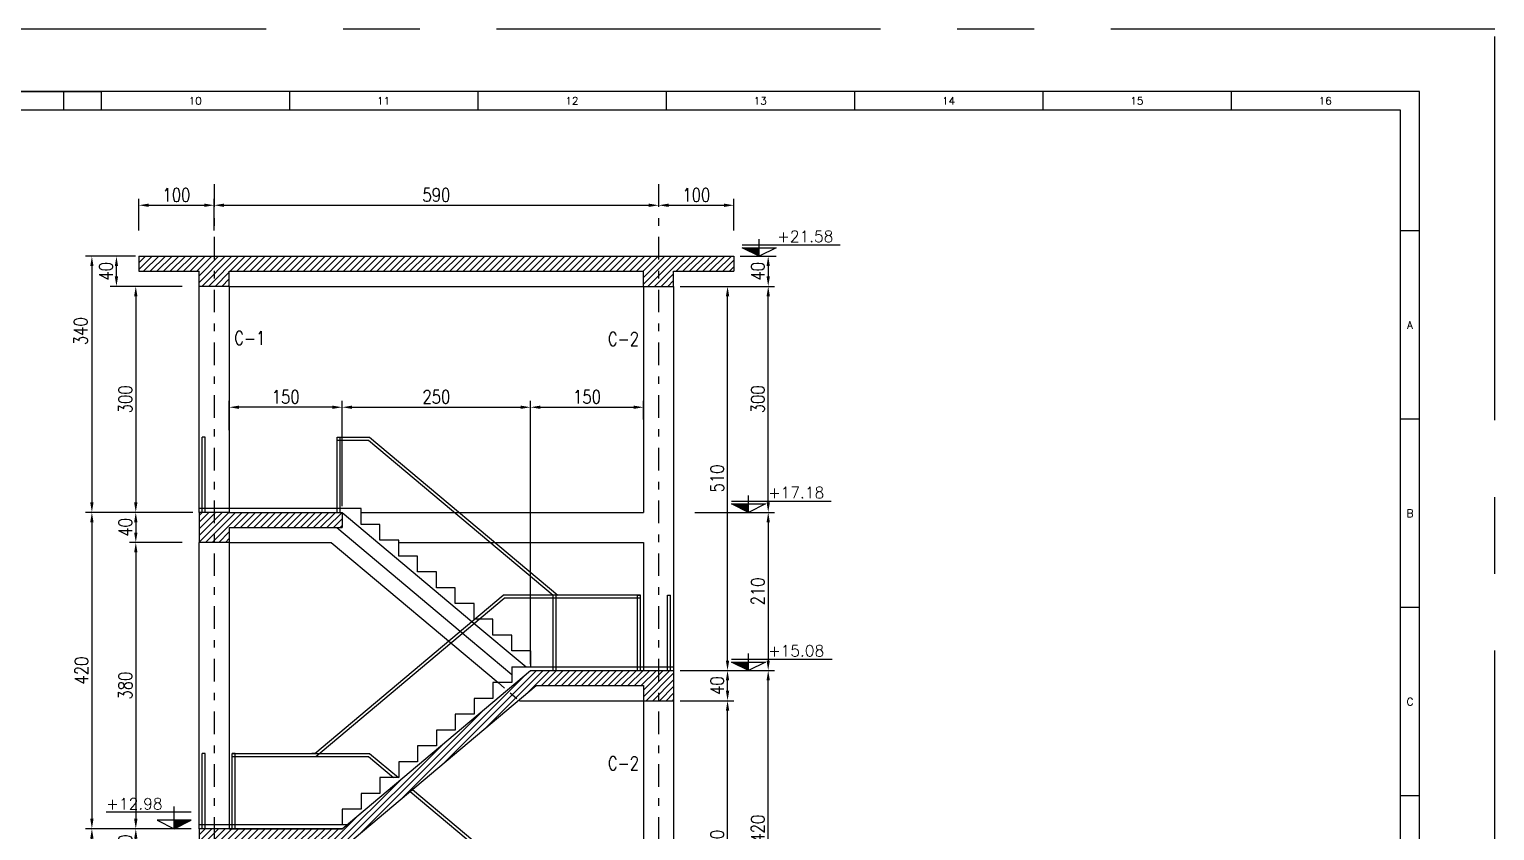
# Model space of a CAD drawing. Extents: x 0 to 9506, y 0 to 789.
# Drawn here: x 9350.26 to 9369.71, y 778.11 to 788.75 of the extents above; entities that cross this region are included whole.
import ezdxf
from ezdxf.enums import TextEntityAlignment as Align

# ---------------------------------------------------------------- set-up
doc = ezdxf.new("R2010")
doc.units = 0
doc.header["$LTSCALE"] = 3
doc.header["$MEASUREMENT"] = 0
for name, pattern in [('CENTER', [2, 1.25, -0.25, 0.25, -0.25]), ('DASHDOT', [1, 0.5, -0.25, 0, -0.25]), ('HIDDEN', [0.375, 0.25, -0.125])]:
    doc.linetypes.add(name, pattern=pattern)
doc.layers.get('0').update_dxf_attribs({"linetype": 'CONTINUOUS'})
doc.layers.get('DEFPOINTS').update_dxf_attribs({"linetype": 'CONTINUOUS'})
for name, color, linetype in [('1HATCH1', 20, 'CONTINUOUS'), ('1SIGN', 2, 'CONTINUOUS'), ('1TEXT1', 2, 'CONTINUOUS'), ('1WALL', 3, 'CONTINUOUS'), ('2', 2, 'CONTINUOUS'), ('DIM', 7, 'CONTINUOUS'), ('KD', 3, 'CONTINUOUS')]:
    doc.layers.add(name, color=color, linetype=linetype)
doc.styles.add('ROMANS', font='ROMANS.shx', dxfattribs={"width": 0.8})
doc.styles.get("Standard").update_dxf_attribs({"font": 'romans.shx'})
doc.styles.add('TX', font='TXT.shx')
doc.dimstyles.new('100 GHA', dxfattribs={"dimtxt": 0.135, "dimasz": 0.11, "dimexe": 0.06, "dimexo": 0.06, "dimgap": 0.025, "dimtad": 1, "dimdec": 0, "dimlfac": 100, "dimzin": 0, "dimdsep": 46, "dimtxsty": 'ROMANS', "dimcen": 0.5, "dimclrd": 1, "dimclre": 1, "dimclrt": 2, "dimadec": 0, "dimazin": 0, "dimtfac": 1, "dimtdec": 0, "dimtmove": 2, "dimatfit": 3, "dimfxl": 0.15, "dimtolj": 1, "dimtzin": 0, "dimlwd": -1, "dimlwe": -1, "dimarcsym": 0})

# ---------------------------------------------------------------- blocks, each defined once
blk = doc.blocks.new('*D213')
at = {"layer": '1WALL', "color": 1, "transparency": 16777216}
for p, q in [((9359.087, 780.24), (9360.155, 780.24)), ((9360.071, 776.172), (9360.071, 780.108)), ((9359.153, 776.04), (9360.155, 776.04))]:
    blk.add_line(p, q, dxfattribs=at)
for points in [[(9360.049, 780.108), (9360.093, 780.108), (9360.071, 780.24)], [(9360.049, 776.172), (9360.093, 776.172), (9360.071, 776.04)]]:
    blk.add_solid(points, dxfattribs=at)
at = {"layer": 'DEFPOINTS', "color": 0, "transparency": 16777216}
for p in [(9359.003, 780.24), (9360.071, 780.24), (9359.069, 776.04)]:
    blk.add_point(p, dxfattribs=at)
at = {"layer": '1WALL', "color": 2, "transparency": 16777216, "insert": (9359.933, 778.14), "char_height": 0.18, "attachment_point": 5, "rotation": 90, "style": 'ROMANS'}
blk.add_mtext('\\A1;420', dxfattribs=at)
blk = doc.blocks.new('*D214')
at = {"layer": '1WALL', "color": 1, "transparency": 16777216}
for p, q in [((9359.095, 782.34), (9360.155, 782.34)), ((9360.071, 782.208), (9360.071, 780.372)), ((9359.905, 780.24), (9360.155, 780.24))]:
    blk.add_line(p, q, dxfattribs=at)
for points in [[(9360.049, 782.208), (9360.093, 782.208), (9360.071, 782.34)], [(9360.049, 780.372), (9360.093, 780.372), (9360.071, 780.24)]]:
    blk.add_solid(points, dxfattribs=at)
at = {"layer": 'DEFPOINTS', "color": 0, "transparency": 16777216}
for p in [(9359.011, 782.34), (9359.821, 780.24), (9360.071, 780.24)]:
    blk.add_point(p, dxfattribs=at)
at = {"layer": '1WALL', "color": 2, "transparency": 16777216, "insert": (9359.933, 781.29), "char_height": 0.18, "attachment_point": 5, "rotation": 90, "style": 'ROMANS'}
blk.add_mtext('\\A1;210', dxfattribs=at)
blk = doc.blocks.new('*D215')
at = {"layer": '1WALL', "color": 1, "transparency": 16777216}
for p, q in [((9359.495, 785.34), (9360.155, 785.34)), ((9360.071, 782.472), (9360.071, 785.208)), ((9359.705, 782.34), (9360.155, 782.34))]:
    blk.add_line(p, q, dxfattribs=at)
for points in [[(9360.049, 785.208), (9360.093, 785.208), (9360.071, 785.34)], [(9360.049, 782.472), (9360.093, 782.472), (9360.071, 782.34)]]:
    blk.add_solid(points, dxfattribs=at)
at = {"layer": 'DEFPOINTS', "color": 0, "transparency": 16777216}
for p in [(9359.411, 785.34), (9360.071, 785.34), (9359.621, 782.34)]:
    blk.add_point(p, dxfattribs=at)
at = {"layer": '1WALL', "color": 2, "transparency": 16777216, "insert": (9359.933, 783.84), "char_height": 0.18, "attachment_point": 5, "rotation": 90, "style": 'ROMANS'}
blk.add_mtext('\\A1;300', dxfattribs=at)
blk = doc.blocks.new('*D216')
at = {"layer": '1WALL', "color": 1, "transparency": 16777216}
for p, q in [((9351.716, 786.082), (9351.716, 786.5)), ((9352.716, 786.082), (9352.716, 786.5)), ((9351.848, 786.416), (9352.584, 786.416))]:
    blk.add_line(p, q, dxfattribs=at)
for points in [[(9351.848, 786.438), (9351.848, 786.394), (9351.716, 786.416)], [(9352.584, 786.438), (9352.584, 786.394), (9352.716, 786.416)]]:
    blk.add_solid(points, dxfattribs=at)
at = {"layer": 'DEFPOINTS', "color": 0, "transparency": 16777216}
for p in [(9352.716, 786.416), (9351.716, 785.998), (9352.716, 785.998)]:
    blk.add_point(p, dxfattribs=at)
at = {"layer": '1WALL', "color": 2, "transparency": 16777216, "insert": (9352.216, 786.554), "char_height": 0.18, "attachment_point": 5, "style": 'ROMANS'}
blk.add_mtext('\\A1;100', dxfattribs=at)
blk = doc.blocks.new('*D217')
at = {"layer": '1WALL', "color": 1, "transparency": 16777216}
for p, q in [((9352.716, 786.082), (9352.716, 786.5)), ((9352.848, 786.416), (9358.484, 786.416))]:
    blk.add_line(p, q, dxfattribs=at)
for points in [[(9352.848, 786.438), (9352.848, 786.394), (9352.716, 786.416)], [(9358.484, 786.438), (9358.484, 786.394), (9358.616, 786.416)]]:
    blk.add_solid(points, dxfattribs=at)
at = {"layer": 'DEFPOINTS', "color": 0, "transparency": 16777216}
for p in [(9358.616, 786.416), (9358.616, 786.416), (9352.716, 785.998)]:
    blk.add_point(p, dxfattribs=at)
at = {"layer": '1WALL', "color": 2, "transparency": 16777216, "insert": (9355.666, 786.554), "char_height": 0.18, "attachment_point": 5, "style": 'ROMANS'}
blk.add_mtext('\\A1;590', dxfattribs=at)
blk = doc.blocks.new('*D218')
at = {"layer": '1WALL', "color": 1, "transparency": 16777216}
for p, q in [((9359.616, 786.082), (9359.616, 786.5)), ((9358.748, 786.416), (9359.484, 786.416))]:
    blk.add_line(p, q, dxfattribs=at)
for points in [[(9358.748, 786.438), (9358.748, 786.394), (9358.616, 786.416)], [(9359.484, 786.438), (9359.484, 786.394), (9359.616, 786.416)]]:
    blk.add_solid(points, dxfattribs=at)
at = {"layer": 'DEFPOINTS', "color": 0, "transparency": 16777216}
for p in [(9358.616, 786.416), (9359.616, 786.416), (9359.616, 785.998)]:
    blk.add_point(p, dxfattribs=at)
at = {"layer": '1WALL', "color": 2, "transparency": 16777216, "insert": (9359.116, 786.554), "char_height": 0.18, "attachment_point": 5, "style": 'ROMANS'}
blk.add_mtext('\\A1;100', dxfattribs=at)
blk = doc.blocks.new('*D238')
at = {"layer": '1WALL', "color": 1, "transparency": 16777216}
for p, q in [((9352.293, 778.14), (9351.592, 778.14)), ((9351.676, 777.872), (9351.676, 778.008)), ((9352.293, 777.74), (9351.592, 777.74))]:
    blk.add_line(p, q, dxfattribs=at)
for points in [[(9351.654, 778.008), (9351.698, 778.008), (9351.676, 778.14)], [(9351.654, 777.872), (9351.698, 777.872), (9351.676, 777.74)]]:
    blk.add_solid(points, dxfattribs=at)
at = {"layer": 'DEFPOINTS', "color": 0, "transparency": 16777216}
for p in [(9351.676, 778.14), (9352.377, 778.14), (9352.377, 777.74)]:
    blk.add_point(p, dxfattribs=at)
at = {"layer": '1WALL', "color": 2, "transparency": 16777216, "insert": (9351.538, 777.94), "char_height": 0.18, "attachment_point": 5, "rotation": 90, "style": 'ROMANS'}
blk.add_mtext('\\A1;40', dxfattribs=at)
blk = doc.blocks.new('*D239')
at = {"layer": '1WALL', "color": 1, "transparency": 16777216}
for p, q in [((9351.587, 785.74), (9351.335, 785.74)), ((9351.419, 785.472), (9351.419, 785.608)), ((9351.899, 785.34), (9351.335, 785.34))]:
    blk.add_line(p, q, dxfattribs=at)
for points in [[(9351.397, 785.608), (9351.441, 785.608), (9351.419, 785.74)], [(9351.397, 785.472), (9351.441, 785.472), (9351.419, 785.34)]]:
    blk.add_solid(points, dxfattribs=at)
at = {"layer": 'DEFPOINTS', "color": 0, "transparency": 16777216}
for p in [(9351.419, 785.74), (9351.671, 785.74), (9351.983, 785.34)]:
    blk.add_point(p, dxfattribs=at)
at = {"layer": '1WALL', "color": 2, "transparency": 16777216, "insert": (9351.281, 785.54), "char_height": 0.18, "attachment_point": 5, "rotation": 90, "style": 'ROMANS'}
blk.add_mtext('\\A1;40', dxfattribs=at)
blk = doc.blocks.new('*D240')
at = {"layer": '1WALL', "color": 1, "transparency": 16777216}
for p, q in [((9352.041, 778.14), (9351.009, 778.14)), ((9351.093, 774.072), (9351.093, 778.008)), ((9351.69, 773.94), (9351.009, 773.94))]:
    blk.add_line(p, q, dxfattribs=at)
for points in [[(9351.071, 778.008), (9351.115, 778.008), (9351.093, 778.14)], [(9351.071, 774.072), (9351.115, 774.072), (9351.093, 773.94)]]:
    blk.add_solid(points, dxfattribs=at)
at = {"layer": 'DEFPOINTS', "color": 0, "transparency": 16777216}
for p in [(9351.093, 778.14), (9352.125, 778.14), (9351.774, 773.94)]:
    blk.add_point(p, dxfattribs=at)
at = {"layer": '1WALL', "color": 2, "transparency": 16777216, "insert": (9350.929, 776.693), "char_height": 0.18, "attachment_point": 5, "rotation": 90, "style": 'ROMANS'}
blk.add_mtext('\\A1;420', dxfattribs=at)
blk = doc.blocks.new('*D242')
at = {"layer": '1WALL', "color": 1, "transparency": 16777216}
for p, q in [((9351.674, 785.74), (9351.009, 785.74)), ((9351.093, 785.608), (9351.093, 782.472)), ((9351.474, 782.34), (9351.009, 782.34))]:
    blk.add_line(p, q, dxfattribs=at)
for points in [[(9351.071, 785.608), (9351.115, 785.608), (9351.093, 785.74)], [(9351.071, 782.472), (9351.115, 782.472), (9351.093, 782.34)]]:
    blk.add_solid(points, dxfattribs=at)
at = {"layer": 'DEFPOINTS', "color": 0, "transparency": 16777216}
for p in [(9351.758, 785.74), (9351.093, 782.34), (9351.558, 782.34)]:
    blk.add_point(p, dxfattribs=at)
at = {"layer": '1WALL', "color": 2, "transparency": 16777216, "insert": (9350.945, 784.745), "char_height": 0.18, "attachment_point": 5, "rotation": 90, "style": 'ROMANS'}
blk.add_mtext('\\A1;340', dxfattribs=at)
blk = doc.blocks.new('*D243')
at = {"layer": '1WALL', "color": 1, "transparency": 16777216}
for p, q in [((9359.7, 785.74), (9360.155, 785.74)), ((9360.071, 785.608), (9360.071, 785.472)), ((9359.7, 785.34), (9360.155, 785.34))]:
    blk.add_line(p, q, dxfattribs=at)
for points in [[(9360.049, 785.608), (9360.093, 785.608), (9360.071, 785.74)], [(9360.049, 785.472), (9360.093, 785.472), (9360.071, 785.34)]]:
    blk.add_solid(points, dxfattribs=at)
at = {"layer": 'DEFPOINTS', "color": 0, "transparency": 16777216}
for p in [(9359.616, 785.74), (9359.616, 785.34), (9360.071, 785.34)]:
    blk.add_point(p, dxfattribs=at)
at = {"layer": '1WALL', "color": 2, "transparency": 16777216, "insert": (9359.933, 785.54), "char_height": 0.18, "attachment_point": 5, "rotation": 90, "style": 'ROMANS'}
blk.add_mtext('\\A1;40', dxfattribs=at)
blk = doc.blocks.new('*D250')
at = {"layer": '1WALL', "color": 1, "transparency": 16777216}
for p, q in [((9358.9, 779.84), (9359.615, 779.84)), ((9359.531, 776.172), (9359.531, 779.708)), ((9358.9, 776.04), (9359.615, 776.04))]:
    blk.add_line(p, q, dxfattribs=at)
for points in [[(9359.509, 779.708), (9359.553, 779.708), (9359.531, 779.84)], [(9359.509, 776.172), (9359.553, 776.172), (9359.531, 776.04)]]:
    blk.add_solid(points, dxfattribs=at)
at = {"layer": 'DEFPOINTS', "color": 0, "transparency": 16777216}
for p in [(9358.816, 779.84), (9359.531, 779.84), (9358.816, 776.04)]:
    blk.add_point(p, dxfattribs=at)
at = {"layer": '1WALL', "color": 2, "transparency": 16777216, "insert": (9359.393, 777.94), "char_height": 0.18, "attachment_point": 5, "rotation": 90, "style": 'ROMANS'}
blk.add_mtext('\\A1;380', dxfattribs=at)
blk = doc.blocks.new('*D251')
at = {"layer": '1WALL', "color": 1, "transparency": 16777216}
for p, q in [((9358.9, 780.24), (9359.615, 780.24)), ((9359.531, 779.972), (9359.531, 780.108)), ((9358.9, 779.84), (9359.615, 779.84))]:
    blk.add_line(p, q, dxfattribs=at)
for points in [[(9359.509, 780.108), (9359.553, 780.108), (9359.531, 780.24)], [(9359.509, 779.972), (9359.553, 779.972), (9359.531, 779.84)]]:
    blk.add_solid(points, dxfattribs=at)
at = {"layer": 'DEFPOINTS', "color": 0, "transparency": 16777216}
for p in [(9358.816, 780.24), (9359.531, 780.24), (9358.816, 779.84)]:
    blk.add_point(p, dxfattribs=at)
at = {"layer": '1WALL', "color": 2, "transparency": 16777216, "insert": (9359.393, 780.04), "char_height": 0.18, "attachment_point": 5, "rotation": 90, "style": 'ROMANS'}
blk.add_mtext('\\A1;40', dxfattribs=at)
blk = doc.blocks.new('*D252')
at = {"layer": '1WALL', "color": 1, "transparency": 16777216}
for p, q in [((9358.9, 785.34), (9359.615, 785.34)), ((9359.531, 780.372), (9359.531, 785.208)), ((9358.9, 780.24), (9359.615, 780.24))]:
    blk.add_line(p, q, dxfattribs=at)
for points in [[(9359.509, 785.208), (9359.553, 785.208), (9359.531, 785.34)], [(9359.509, 780.372), (9359.553, 780.372), (9359.531, 780.24)]]:
    blk.add_solid(points, dxfattribs=at)
at = {"layer": 'DEFPOINTS', "color": 0, "transparency": 16777216}
for p in [(9358.816, 785.34), (9359.531, 785.34), (9358.816, 780.24)]:
    blk.add_point(p, dxfattribs=at)
at = {"layer": '1WALL', "color": 2, "transparency": 16777216, "insert": (9359.393, 782.79), "char_height": 0.18, "attachment_point": 5, "rotation": 90, "style": 'ROMANS'}
blk.add_mtext('\\A1;510', dxfattribs=at)
blk = doc.blocks.new('*D255')
at = {"layer": '1WALL', "color": 1, "transparency": 16777216}
for p, q in [((9354.416, 782.424), (9354.416, 783.819)), ((9356.916, 780.324), (9356.916, 783.819)), ((9354.548, 783.735), (9356.784, 783.735))]:
    blk.add_line(p, q, dxfattribs=at)
for points in [[(9354.548, 783.757), (9354.548, 783.713), (9354.416, 783.735)], [(9356.784, 783.757), (9356.784, 783.713), (9356.916, 783.735)]]:
    blk.add_solid(points, dxfattribs=at)
at = {"layer": 'DEFPOINTS', "color": 0, "transparency": 16777216}
for p in [(9356.916, 783.735), (9354.416, 782.34), (9356.916, 780.24)]:
    blk.add_point(p, dxfattribs=at)
at = {"layer": '1WALL', "color": 2, "transparency": 16777216, "insert": (9355.666, 783.873), "char_height": 0.18, "attachment_point": 5, "style": 'ROMANS'}
blk.add_mtext('\\A1;250', dxfattribs=at)
blk = doc.blocks.new('*D256')
at = {"layer": '1WALL', "color": 1, "transparency": 16777216}
for p, q in [((9352.916, 783.431), (9352.916, 783.819)), ((9354.416, 783.431), (9354.416, 783.819)), ((9354.284, 783.735), (9353.048, 783.735))]:
    blk.add_line(p, q, dxfattribs=at)
for points in [[(9353.048, 783.757), (9353.048, 783.713), (9352.916, 783.735)], [(9354.284, 783.757), (9354.284, 783.713), (9354.416, 783.735)]]:
    blk.add_solid(points, dxfattribs=at)
at = {"layer": 'DEFPOINTS', "color": 0, "transparency": 16777216}
for p in [(9352.916, 783.735), (9352.916, 783.347), (9354.416, 783.347)]:
    blk.add_point(p, dxfattribs=at)
at = {"layer": '1WALL', "color": 2, "transparency": 16777216, "insert": (9353.666, 783.873), "char_height": 0.18, "attachment_point": 5, "style": 'ROMANS'}
blk.add_mtext('\\A1;150', dxfattribs=at)
blk = doc.blocks.new('*D257')
at = {"layer": '1WALL', "color": 1, "transparency": 16777216}
for p, q in [((9356.916, 783.573), (9356.916, 783.819)), ((9358.416, 783.573), (9358.416, 783.819)), ((9357.048, 783.735), (9358.284, 783.735))]:
    blk.add_line(p, q, dxfattribs=at)
for points in [[(9357.048, 783.757), (9357.048, 783.713), (9356.916, 783.735)], [(9358.284, 783.757), (9358.284, 783.713), (9358.416, 783.735)]]:
    blk.add_solid(points, dxfattribs=at)
at = {"layer": 'DEFPOINTS', "color": 0, "transparency": 16777216}
for p in [(9358.416, 783.735), (9356.916, 783.489), (9358.416, 783.489)]:
    blk.add_point(p, dxfattribs=at)
at = {"layer": '1WALL', "color": 2, "transparency": 16777216, "insert": (9357.666, 783.873), "char_height": 0.18, "attachment_point": 5, "style": 'ROMANS'}
blk.add_mtext('\\A1;150', dxfattribs=at)
blk = doc.blocks.new('*D274')
at = {"layer": '1WALL', "color": 1, "transparency": 16777216}
for p, q in [((9352.432, 782.34), (9351.009, 782.34)), ((9351.093, 782.208), (9351.093, 778.272)), ((9352.264, 778.14), (9351.009, 778.14))]:
    blk.add_line(p, q, dxfattribs=at)
for points in [[(9351.071, 782.208), (9351.115, 782.208), (9351.093, 782.34)], [(9351.071, 778.272), (9351.115, 778.272), (9351.093, 778.14)]]:
    blk.add_solid(points, dxfattribs=at)
at = {"layer": 'DEFPOINTS', "color": 0, "transparency": 16777216}
for p in [(9352.516, 782.34), (9351.093, 778.14), (9352.348, 778.14)]:
    blk.add_point(p, dxfattribs=at)
at = {"layer": '1WALL', "color": 2, "transparency": 16777216, "insert": (9350.955, 780.24), "char_height": 0.18, "attachment_point": 5, "rotation": 90, "style": 'ROMANS'}
blk.add_mtext('\\A1;420', dxfattribs=at)
blk = doc.blocks.new('*D275')
at = {"layer": '1WALL', "color": 1, "transparency": 16777216}
for p, q in [((9352.293, 785.34), (9351.592, 785.34)), ((9351.676, 785.208), (9351.676, 782.472)), ((9352.293, 782.34), (9351.592, 782.34))]:
    blk.add_line(p, q, dxfattribs=at)
for points in [[(9351.654, 785.208), (9351.698, 785.208), (9351.676, 785.34)], [(9351.654, 782.472), (9351.698, 782.472), (9351.676, 782.34)]]:
    blk.add_solid(points, dxfattribs=at)
at = {"layer": 'DEFPOINTS', "color": 0, "transparency": 16777216}
for p in [(9352.377, 785.34), (9351.676, 782.34), (9352.377, 782.34)]:
    blk.add_point(p, dxfattribs=at)
at = {"layer": '1WALL', "color": 2, "transparency": 16777216, "insert": (9351.538, 783.84), "char_height": 0.18, "attachment_point": 5, "rotation": 90, "style": 'ROMANS'}
blk.add_mtext('\\A1;300', dxfattribs=at)
blk = doc.blocks.new('*D276')
at = {"layer": '1WALL', "color": 1, "transparency": 16777216}
for p, q in [((9352.293, 782.34), (9351.592, 782.34)), ((9351.676, 782.208), (9351.676, 782.072)), ((9352.293, 781.94), (9351.592, 781.94))]:
    blk.add_line(p, q, dxfattribs=at)
for points in [[(9351.654, 782.208), (9351.698, 782.208), (9351.676, 782.34)], [(9351.654, 782.072), (9351.698, 782.072), (9351.676, 781.94)]]:
    blk.add_solid(points, dxfattribs=at)
at = {"layer": 'DEFPOINTS', "color": 0, "transparency": 16777216}
for p in [(9352.377, 782.34), (9351.676, 781.94), (9352.377, 781.94)]:
    blk.add_point(p, dxfattribs=at)
at = {"layer": '1WALL', "color": 2, "transparency": 16777216, "insert": (9351.538, 782.14), "char_height": 0.18, "attachment_point": 5, "rotation": 90, "style": 'ROMANS'}
blk.add_mtext('\\A1;40', dxfattribs=at)
blk = doc.blocks.new('*D277')
at = {"layer": '1WALL', "color": 1, "transparency": 16777216}
for p, q in [((9352.293, 781.94), (9351.592, 781.94)), ((9351.676, 781.808), (9351.676, 778.272)), ((9352.293, 778.14), (9351.592, 778.14))]:
    blk.add_line(p, q, dxfattribs=at)
for points in [[(9351.654, 781.808), (9351.698, 781.808), (9351.676, 781.94)], [(9351.654, 778.272), (9351.698, 778.272), (9351.676, 778.14)]]:
    blk.add_solid(points, dxfattribs=at)
at = {"layer": 'DEFPOINTS', "color": 0, "transparency": 16777216}
for p in [(9352.377, 781.94), (9351.676, 778.14), (9352.377, 778.14)]:
    blk.add_point(p, dxfattribs=at)
at = {"layer": '1WALL', "color": 2, "transparency": 16777216, "insert": (9351.538, 780.04), "char_height": 0.18, "attachment_point": 5, "rotation": 90, "style": 'ROMANS'}
blk.add_mtext('\\A1;380', dxfattribs=at)
blk = doc.blocks.new('KD')
at = {"layer": 'KD', "color": 3}
for p, q in [((58.871, -1.214), (0, -1.214)), ((58.871, -42.424), (58.871, -1.214))]:
    blk.add_line(p, q, dxfattribs=at)
at = {"layer": 'KD', "color": 6}
for p, q in [((25.756, -1.214), (33.115, -1.214)), ((32.379, -1.214), (32.379, -1.582)), ((33.115, -1.214), (33.115, -1.582)), ((36.795, -1.214), (36.795, -1.582)), ((40.474, -1.214), (40.474, -1.582)), ((44.154, -1.214), (44.154, -1.582)), ((47.833, -1.214), (47.833, -1.582)), ((51.513, -1.214), (51.513, -1.582)), ((55.192, -1.214), (55.192, -1.582)), ((58.871, -3.937), (58.503, -3.937)), ((58.871, -7.616), (58.503, -7.616)), ((58.871, -11.296), (58.503, -11.296)), ((58.871, -14.975), (58.503, -14.975))]:
    blk.add_line(p, q, dxfattribs=at)
at = {"layer": 'KD', "color": 5}
for p, q in [((58.503, -1.582), (0.368, -1.582)), ((58.503, -42.056), (58.503, -1.582))]:
    blk.add_line(p, q, dxfattribs=at)
at = {"layer": 'KD', "color": 8, "linetype": 'CENTER', "ltscale": 2}
blk.add_lwpolyline([(-1.472, -43.638), (60.343, -43.638), (60.343, 0), (-1.472, 0)], close=True, dxfattribs=at)
at = {"layer": 'DIM'}
for tag, p in [('--', (55.888, -41.627)), ('--', (56.775, -41.661)), ('1:', (57.553, -41.661))]:
    blk.add_attdef(tag, p, '', height=0.147, dxfattribs=at)
at = {"layer": 'KD', "color": 6, "style": 'TX'}
for s, height, p in [('10', 0.1472, (34.955, -1.398)), ('11', 0.1472, (38.634, -1.398)), ('12', 0.1472, (42.314, -1.398)), ('13', 0.1472, (45.993, -1.398)), ('14', 0.1472, (49.673, -1.398)), ('15', 0.1472, (53.352, -1.398)), ('16', 0.1472, (57.032, -1.398)), ('A', 0.147, (58.687, -5.777)), ('B', 0.147, (58.687, -9.456)), ('C', 0.147, (58.687, -13.136))]:
    blk.add_text(s, height=height, dxfattribs=at).set_placement(p, align=Align.MIDDLE)

msp = doc.modelspace()

# ---------------------------------------------------------------- hatches: boundary and pattern name
h = msp.add_hatch()
h.set_pattern_fill('ANSI31', color=1, scale=0.5, style=0)
h.set_pattern_definition([(45, (-636.888273, 180.97392), (-0.04419417382, 0.04419417382), [])])
h.paths.add_polyline_path([(9358.6159, 785.7398), (9358.6159, 785.3398), (9358.8159, 785.3398), (9358.8159, 785.5398), (9359.6159, 785.5398), (9359.6159, 785.7398)])
h.paths.add_polyline_path([(9352.7159, 785.7398), (9352.7159, 785.3398), (9352.9159, 785.3398), (9352.9159, 785.5398), (9358.4159, 785.5398), (9358.4159, 785.3398), (9358.6159, 785.3398), (9358.6159, 785.7398)])
h.paths.add_polyline_path([(9351.7159, 785.7398), (9351.7159, 785.5398), (9352.5159, 785.5398), (9352.5159, 785.3398), (9352.7159, 785.3398), (9352.7159, 785.7398)])
h.paths.add_polyline_path([(9352.7159, 782.3398), (9352.5159, 782.3398), (9352.5159, 781.9398), (9352.7159, 781.9398)])
h.paths.add_polyline_path([(9352.9159, 782.1398), (9354.4159, 782.1398), (9354.4159, 782.3398), (9352.9159, 782.3398), (9352.7159, 782.3398), (9352.7159, 781.9398), (9352.9159, 781.9398)])
h = msp.add_hatch()
h.set_pattern_fill('ANSI31', color=1, scale=0.5, style=0)
h.set_pattern_definition([(45, (-636.888273, 189.37392), (-0.04419417382, 0.04419417382), [])])
h.paths.add_polyline_path([(9358.6159, 779.8398), (9358.8159, 779.8398), (9358.8159, 780.2398), (9358.6159, 780.2398)])
h.paths.add_polyline_path([(9358.4159, 780.0398), (9358.4159, 779.8398), (9358.6159, 779.8398), (9358.6159, 780.2398), (9358.4159, 780.2398), (9356.9159, 780.2398), (9354.4159, 778.1398), (9352.9159, 778.1398), (9352.7159, 778.1398), (9352.7159, 777.7398), (9352.9159, 777.7398), (9352.9159, 777.9398), (9354.4888, 777.9398), (9356.9888, 780.0398)])
h.paths.add_polyline_path([(9352.5159, 777.7398), (9352.7159, 777.7398), (9352.7159, 778.1398), (9352.5159, 778.1398)])
at = {"layer": '1HATCH1', "linetype": 'Continuous'}
for points in [[(9359.7253, 785.8523), (9359.9503, 785.8523), (9359.9503, 785.7398)], [(9359.7253, 785.8523), (9359.9503, 785.8523), (9359.9503, 785.7398)], [(9359.5853, 782.4523), (9359.8103, 782.4523), (9359.8103, 782.3398)], [(9359.5853, 782.4523), (9359.8103, 782.4523), (9359.8103, 782.3398)], [(9359.5853, 780.3523), (9359.8103, 780.3523), (9359.8103, 780.2398)], [(9359.5853, 780.3523), (9359.8103, 780.3523), (9359.8103, 780.2398)], [(9352.4095, 778.2523), (9352.1845, 778.2523), (9352.1845, 778.1398)], [(9352.4095, 778.2523), (9352.1845, 778.2523), (9352.1845, 778.1398)]]:
    msp.add_hatch(color=256, dxfattribs=at).paths.add_polyline_path(points)

# ---------------------------------------------------------------- linework, layer by layer
at = {"layer": '1SIGN', "linetype": 'Continuous'}
for p, q in [((9359.7253, 785.8898), (9361.0266, 785.8898)), ((9359.7253, 785.8898), (9361.0266, 785.8898)), ((9359.9503, 785.7398), (9359.9503, 785.9648)), ((9359.9503, 785.7398), (9359.9503, 785.9648)), ((9359.7253, 785.7398), (9360.1753, 785.7398)), ((9359.7253, 785.7398), (9360.1753, 785.7398)), ((9359.5853, 782.4898), (9360.9069, 782.4898)), ((9359.5853, 782.4898), (9360.9069, 782.4898)), ((9359.8103, 782.3398), (9359.8103, 782.5648)), ((9359.8103, 782.3398), (9359.8103, 782.5648)), ((9359.5853, 782.3398), (9360.0353, 782.3398)), ((9359.5853, 782.3398), (9360.0353, 782.3398)), ((9359.8103, 780.2398), (9359.8103, 780.4648)), ((9359.8103, 780.2398), (9359.8103, 780.4648)), ((9359.5853, 780.3898), (9360.9196, 780.3898)), ((9359.5853, 780.3898), (9360.9196, 780.3898)), ((9359.5853, 780.2398), (9360.0353, 780.2398)), ((9359.5853, 780.2398), (9360.0353, 780.2398)), ((9352.4095, 778.3588), (9351.2845, 778.3588)), ((9352.4095, 778.3588), (9351.2845, 778.3588)), ((9352.1845, 778.1398), (9352.1845, 778.4338)), ((9352.1845, 778.1398), (9352.1845, 778.4338)), ((9352.4095, 778.1398), (9351.9595, 778.1398)), ((9352.4095, 778.1398), (9351.9595, 778.1398))]:
    msp.add_line(p, q, dxfattribs=at)
for points in [[(9360.1753, 785.8523), (9359.9503, 785.7398), (9359.7253, 785.8523), (9360.1753, 785.8523)], [(9360.1753, 785.8523), (9359.9503, 785.7398), (9359.7253, 785.8523), (9360.1753, 785.8523)], [(9360.0353, 782.4523), (9359.8103, 782.3398), (9359.5853, 782.4523), (9360.0353, 782.4523)], [(9360.0353, 782.4523), (9359.8103, 782.3398), (9359.5853, 782.4523), (9360.0353, 782.4523)], [(9360.0353, 780.3523), (9359.8103, 780.2398), (9359.5853, 780.3523), (9360.0353, 780.3523)], [(9360.0353, 780.3523), (9359.8103, 780.2398), (9359.5853, 780.3523), (9360.0353, 780.3523)], [(9351.9595, 778.2523), (9352.1845, 778.1398), (9352.4095, 778.2523), (9351.9595, 778.2523)], [(9351.9595, 778.2523), (9352.1845, 778.1398), (9352.4095, 778.2523), (9351.9595, 778.2523)]]:
    msp.add_lwpolyline(points, dxfattribs=at)
at = {"layer": '1WALL', "color": 1, "linetype": 'DASHDOT', "ltscale": 0.2}
for p, q in [((9352.7159, 786.6952), (9352.7159, 764.4598)), ((9358.6159, 786.6952), (9358.6159, 764.4598))]:
    msp.add_line(p, q, dxfattribs=at)
at = {"layer": '1WALL', "color": 4}
for p, q in [((9351.7159, 785.7398), (9359.6159, 785.7398)), ((9351.7159, 785.7398), (9351.7159, 785.5398)), ((9359.6159, 785.7398), (9359.6159, 785.5398)), ((9351.7159, 785.5398), (9352.5159, 785.5398)), ((9352.5159, 785.3398), (9352.5159, 785.5398)), ((9352.9159, 785.5398), (9358.4159, 785.5398)), ((9352.9159, 785.3398), (9352.9159, 785.5398)), ((9358.4159, 785.3398), (9358.4159, 785.5398)), ((9358.8159, 785.5398), (9359.6159, 785.5398)), ((9358.8159, 785.3398), (9358.8159, 785.5398)), ((9352.9159, 785.3398), (9352.5159, 785.3398)), ((9358.4159, 785.3398), (9358.8159, 785.3398)), ((9352.9159, 782.3398), (9352.5159, 782.3398)), ((9352.5159, 782.3398), (9352.5159, 781.9398)), ((9352.9159, 782.3398), (9354.4159, 782.3398)), ((9354.4159, 782.3398), (9354.4159, 782.1398)), ((9352.9159, 782.1398), (9354.4159, 782.1398)), ((9352.9159, 782.1398), (9352.9159, 781.9398)), ((9352.9159, 781.9398), (9352.5159, 781.9398)), ((9354.4159, 778.1398), (9356.9159, 780.2398)), ((9356.9159, 780.2398), (9358.4159, 780.2398)), ((9358.4159, 780.2398), (9358.8159, 780.2398)), ((9358.8159, 780.2398), (9358.8159, 779.8398)), ((9354.4888, 777.9398), (9356.9888, 780.0398)), ((9356.9888, 780.0398), (9358.4159, 780.0398)), ((9358.4159, 780.0398), (9358.4159, 779.8398)), ((9358.4159, 779.8398), (9358.8159, 779.8398)), ((9352.9159, 778.1398), (9352.5159, 778.1398)), ((9352.5159, 778.1398), (9352.5159, 777.7398)), ((9354.4159, 778.1398), (9352.9159, 778.1398)), ((9352.9159, 778.1398), (9354.4159, 778.1398))]:
    msp.add_line(p, q, dxfattribs=at)
at = {"layer": '1WALL', "color": 2}
for p, q in [((9352.5159, 783.5398), (9352.5159, 785.3398)), ((9352.9159, 785.3398), (9352.9159, 782.3398)), ((9358.4159, 785.3398), (9358.4159, 782.3398)), ((9358.8159, 785.3398), (9358.8159, 765.0598)), ((9352.5159, 782.3398), (9352.5159, 783.5398)), ((9354.4159, 782.3398), (9356.1385, 780.8928)), ((9354.6659, 782.3398), (9358.4159, 782.3398)), ((9354.3431, 782.1398), (9355.9831, 780.7622)), ((9352.5159, 778.1398), (9352.5159, 781.9398)), ((9352.9159, 781.9398), (9352.9159, 779.1398)), ((9352.9159, 781.9398), (9354.2702, 781.9398)), ((9354.2702, 781.9398), (9356.4845, 780.0798)), ((9355.1659, 781.9398), (9358.4159, 781.9398)), ((9358.4159, 781.9398), (9358.4159, 780.2398)), ((9356.1385, 780.8928), (9356.8564, 780.2898)), ((9355.9831, 780.7622), (9356.6659, 780.1886)), ((9356.7702, 779.8398), (9358.4159, 779.8398)), ((9358.4159, 779.8398), (9358.4159, 776.0398)), ((9352.9159, 779.1398), (9352.9159, 778.1398))]:
    msp.add_line(p, q, dxfattribs=at)
at = {"layer": '1WALL'}
msp.add_line((9352.9159, 785.3398), (9358.4159, 785.3398), dxfattribs=at)
at = {"layer": '1WALL', "color": 1}
for p, q in [((9352.5959, 783.3398), (9352.5559, 783.3398)), ((9352.5559, 782.3398), (9352.5559, 783.3398)), ((9352.5959, 782.3398), (9352.5959, 783.3398)), ((9354.3497, 782.3398), (9354.3497, 783.3398)), ((9354.3497, 783.3398), (9354.7802, 783.3398)), ((9354.3497, 783.2998), (9354.7656, 783.2998)), ((9354.3897, 782.3398), (9354.3897, 783.3398)), ((9354.7656, 783.2998), (9357.218, 781.2398)), ((9354.7802, 783.3398), (9357.2802, 781.2398)), ((9354.6659, 782.3898), (9352.5159, 782.3898)), ((9354.6659, 782.1798), (9354.6659, 782.3898)), ((9354.9159, 782.1798), (9354.6659, 782.1798)), ((9354.9159, 781.9698), (9354.9159, 782.1798)), ((9355.1659, 781.9698), (9354.9159, 781.9698)), ((9355.1659, 781.7598), (9355.1659, 781.9698)), ((9355.4159, 781.7598), (9355.1659, 781.7598)), ((9355.4159, 781.5498), (9355.4159, 781.7598)), ((9355.6659, 781.5498), (9355.4159, 781.5498)), ((9355.6659, 781.3398), (9355.6659, 781.5498)), ((9354.0517, 779.1398), (9356.5517, 781.2398)), ((9355.9159, 781.3398), (9355.6659, 781.3398)), ((9355.9159, 781.1298), (9355.9159, 781.3398)), ((9358.3759, 781.2398), (9356.5517, 781.2398)), ((9357.218, 780.2398), (9357.218, 781.2398)), ((9357.258, 780.2398), (9357.258, 781.2398)), ((9358.3359, 781.2398), (9358.3759, 781.2398)), ((9358.3359, 780.2398), (9358.3359, 781.2398)), ((9358.3759, 780.2398), (9358.3759, 781.2398)), ((9358.7359, 781.2398), (9358.7759, 781.2398)), ((9358.7359, 780.2398), (9358.7359, 781.2398)), ((9358.7759, 780.2398), (9358.7759, 781.2398)), ((9354.0662, 779.0998), (9356.5662, 781.1998)), ((9356.1659, 781.1298), (9355.9159, 781.1298)), ((9356.1659, 780.9198), (9356.1659, 781.1298)), ((9358.3759, 781.1998), (9356.5662, 781.1998)), ((9356.4159, 780.9198), (9356.1659, 780.9198)), ((9356.4159, 780.7098), (9356.4159, 780.9198)), ((9356.6659, 780.7098), (9356.4159, 780.7098)), ((9356.6659, 780.4998), (9356.6659, 780.7098)), ((9356.9159, 780.4998), (9356.6659, 780.4998)), ((9356.9159, 780.4998), (9356.9159, 780.2898)), ((9356.6659, 780.2898), (9358.8159, 780.2898)), ((9356.6659, 780.2898), (9356.6659, 780.0798)), ((9356.4159, 780.0798), (9356.4159, 779.8698)), ((9356.4159, 780.0798), (9356.4159, 779.8698)), ((9356.6659, 780.0798), (9356.4159, 780.0798)), ((9356.4159, 779.8698), (9356.1659, 779.8698)), ((9356.1659, 779.8698), (9356.1659, 779.6598)), ((9356.1659, 779.6598), (9355.9159, 779.6598)), ((9355.9159, 779.6598), (9355.9159, 779.4498)), ((9355.9159, 779.4498), (9355.6659, 779.4498)), ((9355.6659, 779.4498), (9355.6659, 779.2398)), ((9352.5959, 779.1398), (9352.5559, 779.1398)), ((9352.5559, 778.1398), (9352.5559, 779.1398)), ((9352.5959, 778.1398), (9352.5959, 779.1398)), ((9352.9559, 779.1398), (9354.0517, 779.1398)), ((9352.9959, 779.1398), (9352.9559, 779.1398)), ((9352.9559, 778.1398), (9352.9559, 779.1398)), ((9352.9559, 779.1398), (9354.7802, 779.1398)), ((9352.9559, 779.0998), (9354.0117, 779.0998)), ((9352.9559, 779.0998), (9354.7656, 779.0998)), ((9352.9959, 778.1398), (9352.9959, 779.1398)), ((9354.0517, 779.1398), (9354.0117, 779.1398)), ((9354.0517, 779.0998), (9354.0662, 779.0998)), ((9354.7656, 779.0998), (9355.099, 778.8198)), ((9354.7802, 779.1398), (9355.1611, 778.8198)), ((9355.6659, 779.2398), (9355.4159, 779.2398)), ((9355.4159, 779.2398), (9355.4159, 779.0298)), ((9355.4159, 779.0298), (9355.1659, 779.0298)), ((9355.1659, 779.0298), (9355.1659, 778.8198)), ((9355.1659, 778.8198), (9354.9159, 778.8198)), ((9354.9159, 778.8198), (9354.9159, 778.6098)), ((9354.9159, 778.6098), (9354.6659, 778.6098)), ((9354.6659, 778.6098), (9354.6659, 778.3998)), ((9355.3177, 778.6361), (9357.218, 777.0398)), ((9355.3488, 778.6622), (9357.2802, 777.0398)), ((9354.6659, 778.3998), (9354.4159, 778.3998)), ((9354.6659, 778.3998), (9354.4159, 778.3998)), ((9354.4159, 778.3998), (9354.4159, 778.1898)), ((9354.4754, 778.1898), (9352.5159, 778.1898))]:
    msp.add_line(p, q, dxfattribs=at)
at = {"layer": '2', "color": 1, "linetype": 'HIDDEN', "ltscale": 0.15}
msp.add_line((9356.4845, 780.0798), (9356.7702, 779.8398), dxfattribs=at)

# ---------------------------------------------------------------- block references
at = {"layer": 'DIM', "xscale": 0.6794467363194333, "yscale": 0.6794467363194333, "zscale": 0.6794467363194333}
msp.add_blockref('KD', (9328.7147, 788.7518), dxfattribs=at)

# ---------------------------------------------------------------- texts
at = {"layer": '1TEXT1', "style": 'ROMANS'}
for s, p in [('+21.58', (9360.1905, 785.9273, 0)), ('+17.18', (9360.069, 782.5273, 0)), ('+15.08', (9360.069, 780.4273, 0)), ('+12.98', (9351.2845, 778.3963, 0))]:
    msp.add_text(s, height=0.15, dxfattribs=at).set_placement(p)
at = {"layer": '1WALL', "color": 3, "char_height": 0.18, "attachment_point": 5, "style": 'ROMANS'}
for s, insert in [('C-1', (9353.1883, 784.6537)), ('C-2', (9358.1495, 784.6423)), ('C-2', (9358.1495, 779.0098))]:
    msp.add_mtext(s, dxfattribs=dict(at, insert=insert))

# ---------------------------------------------------------------- dimensions: what is measured, and where the dimension line sits
at = {"layer": '1WALL'}
for base, p1, p2, picture, middle in [((9352.7159, 786.4157), (9351.7159, 785.9982), (9352.7159, 785.9982), '*D216', (9352.2159, 786.5537)), ((9358.6159, 786.4157), (9352.7159, 785.9982), (9358.6159, 786.4157), '*D217', (9355.6659, 786.5537)), ((9359.6159, 786.4157), (9358.6159, 786.4157), (9359.6159, 785.9982), '*D218', (9359.1159, 786.5537)), ((9352.9159, 783.735), (9354.4159, 783.3467), (9352.9159, 783.3467), '*D256', (9353.6659, 783.873)), ((9356.9159, 783.735), (9354.4159, 782.3398), (9356.9159, 780.2398), '*D255', (9355.6659, 783.873)), ((9358.4159, 783.735), (9356.9159, 783.4891), (9358.4159, 783.4891), '*D257', (9357.6659, 783.873))]:
    dim = msp.add_linear_dim(base=base, p1=p1, p2=p2, dimstyle='100 GHA', override={"dimscale": 1.2, "dimtxt": 0.15, "dimexe": 0.07, "dimexo": 0.07, "dimgap": 0.04, "dimzin": 12, "dimadec": 1, "dimazin": 3, "dimfxl": 0.5}, dxfattribs=at)
    dim.commit()
    dim.dimension.update_dxf_attribs({"geometry": picture, "text_midpoint": middle})
for base, p1, p2, picture, middle in [((9351.0925, 782.3398), (9351.7579, 785.7398), (9351.5579, 782.3398), '*D242', (9350.9453, 784.7451)), ((9351.0925, 778.1398), (9351.7743, 773.9398), (9352.1247, 778.1398), '*D240', (9350.9286, 776.693))]:
    dim = msp.add_linear_dim(base=base, p1=p1, p2=p2, angle=90, dimstyle='100 GHA', override={"dimscale": 1.2, "dimtxt": 0.15, "dimexe": 0.07, "dimexo": 0.07, "dimgap": 0.04, "dimzin": 12, "dimadec": 1, "dimazin": 3, "dimfxl": 0.5}, dxfattribs=at)
    dim.commit()
    dim.dimension.update_dxf_attribs({"geometry": picture, "text_midpoint": middle, "dimtype": 160})
for base, p1, p2, angle, picture, middle in [((9351.4187, 785.7398), (9351.9827, 785.3398), (9351.6706, 785.7398), 90, '*D239', (9351.2807, 785.5398)), ((9360.0711, 785.3398), (9359.6159, 785.7398), (9359.6159, 785.3398), 90, '*D243', (9359.9331, 785.5398)), ((9351.6759, 782.3398), (9352.3767, 785.3398), (9352.3767, 782.3398), 270, '*D275', (9351.5379, 783.8398)), ((9359.531, 785.3398), (9358.8159, 780.2398), (9358.8159, 785.3398), 90, '*D252', (9359.393, 782.7898)), ((9360.0711, 785.3398), (9359.6211, 782.3398), (9359.4111, 785.3398), 90, '*D215', (9359.9331, 783.8398)), ((9351.0925, 778.1398), (9352.5159, 782.3398), (9352.3479, 778.1398), 90, '*D274', (9350.9545, 780.2398)), ((9351.6759, 781.9398), (9352.3767, 782.3398), (9352.3767, 781.9398), 270, '*D276', (9351.5379, 782.1398)), ((9360.0711, 780.2398), (9359.0111, 782.3398), (9359.8211, 780.2398), 90, '*D214', (9359.9331, 781.2898)), ((9351.6759, 778.1398), (9352.3767, 781.9398), (9352.3767, 778.1398), 270, '*D277', (9351.5379, 780.0398)), ((9359.531, 780.2398), (9358.8159, 779.8398), (9358.8159, 780.2398), 90, '*D251', (9359.393, 780.0398)), ((9360.0711, 780.2398), (9359.0688, 776.0398), (9359.0026, 780.2398), 90, '*D213', (9359.9331, 778.1398)), ((9359.531, 779.8398), (9358.8159, 776.0398), (9358.8159, 779.8398), 90, '*D250', (9359.393, 777.9398)), ((9351.6759, 778.1398), (9352.3767, 777.7398), (9352.3767, 778.1398), 90, '*D238', (9351.5379, 777.9398))]:
    dim = msp.add_linear_dim(base=base, p1=p1, p2=p2, angle=angle, dimstyle='100 GHA', override={"dimscale": 1.2, "dimtxt": 0.15, "dimexe": 0.07, "dimexo": 0.07, "dimgap": 0.04, "dimzin": 12, "dimadec": 1, "dimazin": 3, "dimfxl": 0.5}, dxfattribs=at)
    dim.commit()
    dim.dimension.update_dxf_attribs({"geometry": picture, "text_midpoint": middle})

doc.saveas('drawing.dxf')
